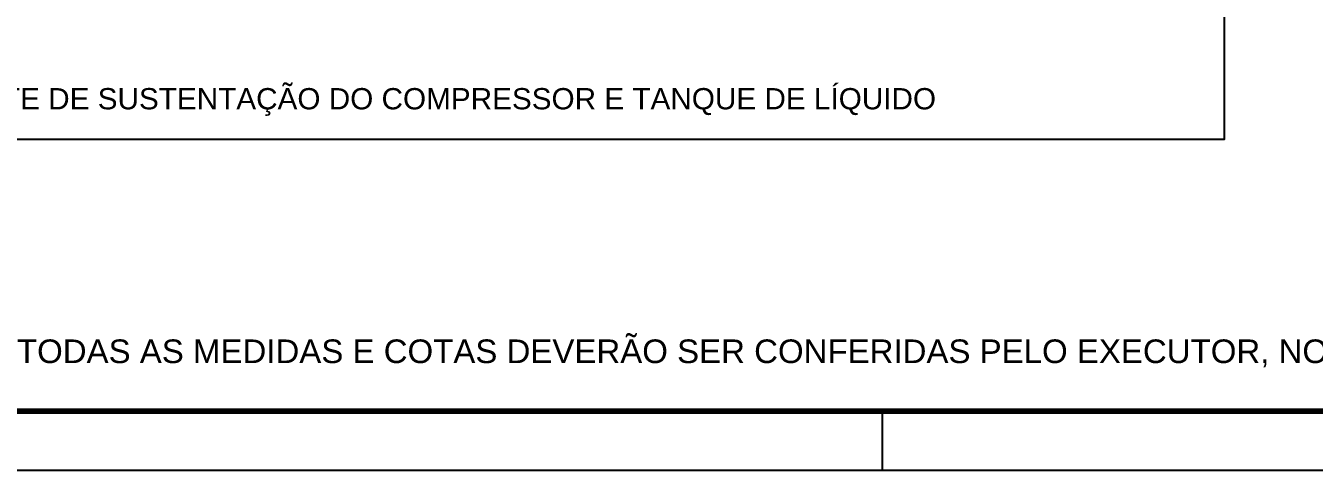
# Model space of a CAD drawing. Header units: millimetres. Extents: x -312439 to 477422, y -331570 to 212570.
# Drawn here: x -173576 to -151762, y -102769 to -95242 of the extents above; entities that cross this region are included whole.
import ezdxf
from ezdxf.enums import TextEntityAlignment as Align

# ---------------------------------------------------------------- set-up
doc = ezdxf.new("R2010")
doc.units = ezdxf.units.MM
doc.layers.add('0.1', color=8, linetype='Continuous', lineweight=13)
doc.layers.add('ARQ-FOLHA', color=7, linetype='Continuous')
doc.styles.get("Standard").update_dxf_attribs({"font": 'arial.ttf'})

# ---------------------------------------------------------------- blocks, each defined once
blk = doc.blocks.new('FOLHA A0')
at = {"layer": 'ARQ-FOLHA'}
blk.add_line((264, -841), (264, -831), dxfattribs=at)
at = {"layer": 'ARQ-FOLHA', "const_width": 1}
blk.add_lwpolyline([(1179, -10), (25, -10), (25, -831), (1179, -831), (1179, -10)], dxfattribs=at)
at = {"layer": 'ARQ-FOLHA'}
blk.add_lwpolyline([(0, -841), (1189, -841)], dxfattribs=at)

msp = doc.modelspace()

# ---------------------------------------------------------------- linework, layer by layer
at = {"color": 7}
msp.add_lwpolyline([(-179949.015, -80761.27), (-153287.908, -80761.27), (-153287.908, -97166.895), (-179949.015, -97166.895)], close=True, dxfattribs=at)

# ---------------------------------------------------------------- block references
at = {"layer": 'ARQ-FOLHA', "xscale": 100, "yscale": 100, "zscale": 100}
msp.add_blockref('FOLHA A0', (-185471.876, -18669.027), dxfattribs=at)

# ---------------------------------------------------------------- texts
at = {"layer": '0.1', "color": 7}
msp.add_text('DETALHE 06 - SUPORTE DE SUSTENTAÇÃO DO COMPRESSOR E TANQUE DE LÍQUIDO', height=360, dxfattribs=at).set_placement((-179231.963, -96657.791))
msp.add_text('*OBSERVAÇÃO IMPORTANTE: TODAS AS MEDIDAS E COTAS DEVERÃO SER CONFERIDAS PELO EXECUTOR, NO LOCAL DO SERV IÇO, CASO SEJA NECESSÁRIO ALGUM AJUSTE, O EXECUTOR DEVERÁ INFORMAR À FISCALIZAÇÃO PARA SUA APROVAÇÃO.', height=400, dxfattribs=at).set_placement((-147428.526, -100754.487), align=Align.MIDDLE_CENTER)

doc.saveas('drawing.dxf')
